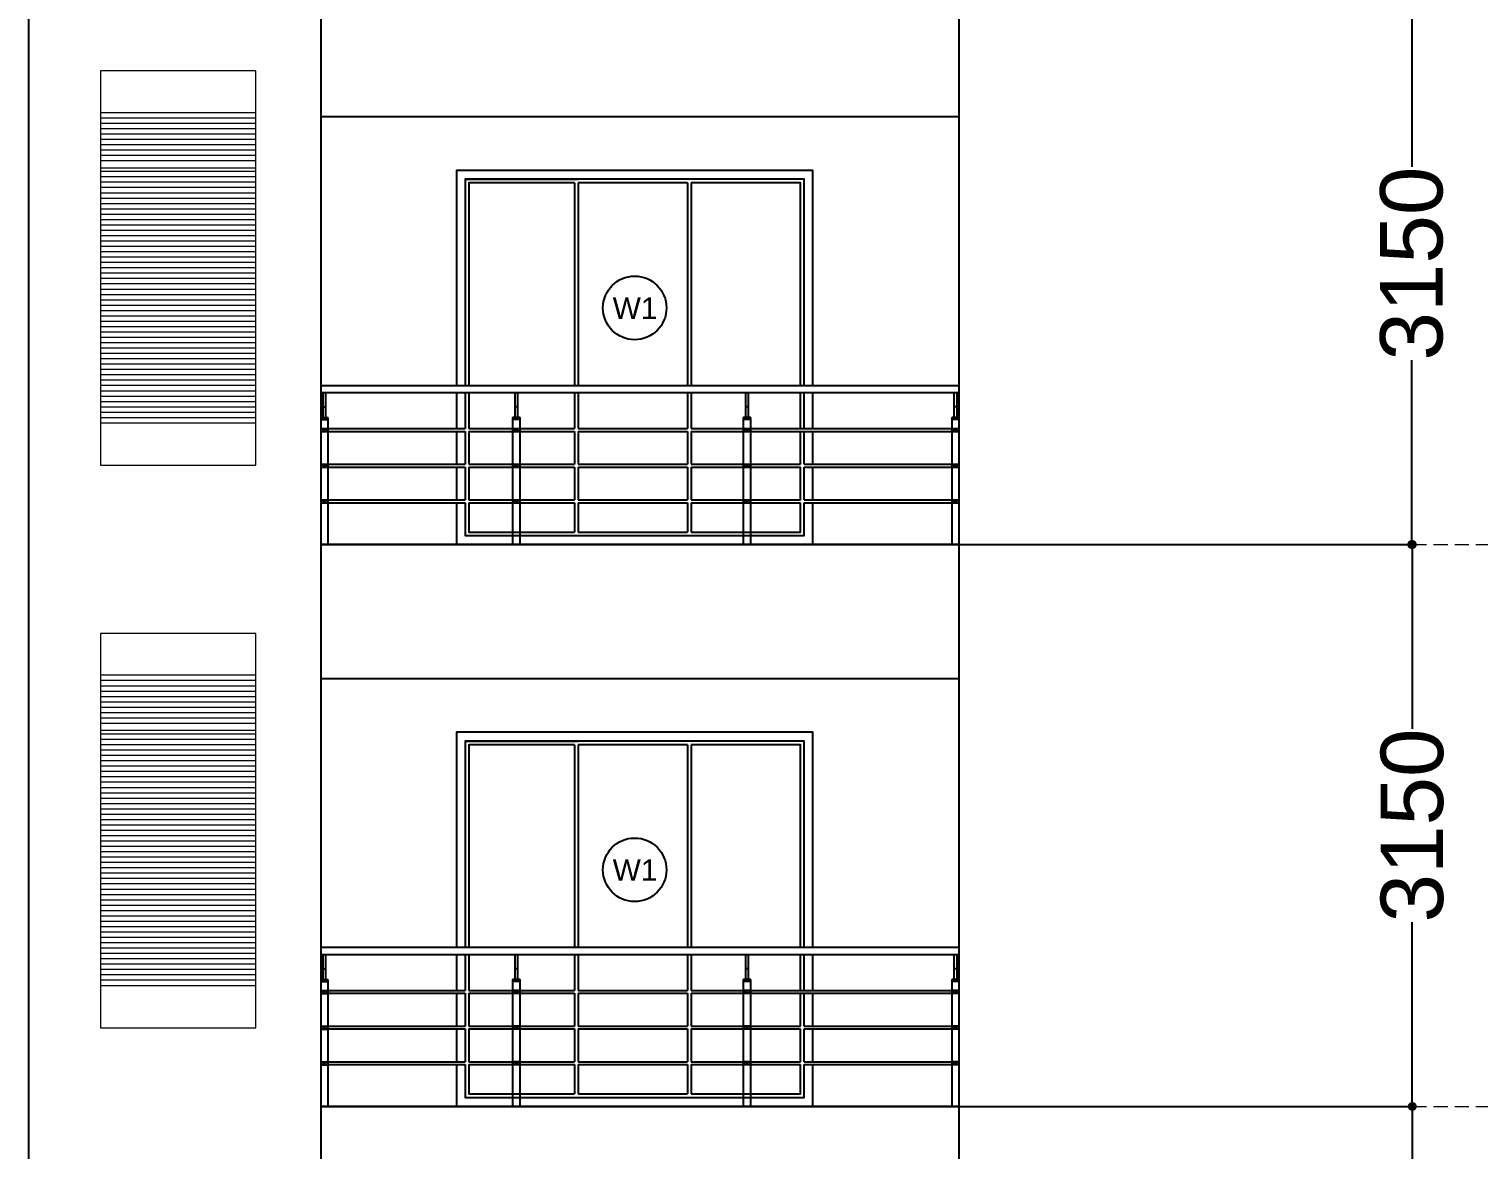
# Model space of a CAD drawing. Header units: millimetres. Extents: x -1932176 to 78768, y -1967 to 1266654.
# Drawn here: x -510754 to -502626, y 445708 to 451987 of the extents above; entities that cross this region are included whole.
import ezdxf

# ---------------------------------------------------------------- set-up
doc = ezdxf.new("R2010")
doc.units = ezdxf.units.MM
doc.linetypes.add('HIDDEN2', pattern=[4.7625, 3.175, -1.5875])
for name, color, linetype, lineweight in [('LEVEL', 252, 'Continuous', 13), ('NAMES', 252, 'Continuous', 15), ('railing', 212, 'Continuous', 25)]:
    doc.layers.add(name, color=color, linetype=linetype, lineweight=lineweight)
doc.styles.get("Standard").update_dxf_attribs({"font": 'arial.ttf'})
doc.dimstyles.new('SOP', dxfattribs={"dimtxt": 350, "dimasz": 50, "dimexe": 0.18, "dimexo": 0.0625, "dimgap": 20, "dimtad": 0, "dimdec": 0, "dimzin": 0, "dimdsep": 46, "dimtxsty": 'Standard', "dimblk": 'DOT', "dimcen": 0.9, "dimadec": 0, "dimazin": 0, "dimtfac": 1, "dimtdec": 0, "dimtofl": 0, "dimtmove": 0, "dimatfit": 3, "dimfxl": 1, "dimtolj": 1, "dimtzin": 0, "dimarcsym": 0})

# ---------------------------------------------------------------- blocks, each defined once
blk = doc.blocks.new('_Dot')
at = {"color": 0, "linetype": 'ByBlock', "lineweight": -2}
blk.add_line((-0.5, 0), (-1, 0), dxfattribs=at)
at = {"color": 0, "linetype": 'ByBlock', "const_width": 0.5}
blk.add_lwpolyline([(-0.25, 0, 1), (0.25, 0, 1)], format="xyb", close=True, dxfattribs=at)
blk = doc.blocks.new('*D600')
at = {"layer": 'Defpoints', "color": 0, "transparency": 16777216}
for p in [(-505536.2, 445946.6), (-502994.9, 445946.6), (-505536.2, 442796.6)]:
    blk.add_point(p, dxfattribs=at)
at = {"layer": 'LEVEL', "color": 0, "lineweight": -2, "transparency": 16777216}
for p, q in [((-505536.2, 445946.6), (-502994.7, 445946.6)), ((-502994.9, 445896.6), (-502994.9, 444913.5)), ((-502994.9, 442846.6), (-502994.9, 443829.7)), ((-505536.2, 442796.6), (-502994.7, 442796.6))]:
    blk.add_line(p, q, dxfattribs=at)
at = {"layer": 'LEVEL', "color": 0, "lineweight": -2, "transparency": 16777216, "xscale": 50, "yscale": 50, "zscale": 50}
for p, rotation in [((-502994.9, 445946.6), 90), ((-502994.9, 442796.6), 270)]:
    blk.add_blockref('_Dot', p, dxfattribs=dict(at, rotation=rotation))
at = {"layer": 'LEVEL', "color": 0, "transparency": 16777216, "insert": (-502994.9, 444371.6), "char_height": 350, "attachment_point": 5, "rotation": 90}
blk.add_mtext('\\A1;3150', dxfattribs=at)
blk = doc.blocks.new('*D601')
at = {"layer": 'Defpoints', "color": 0, "transparency": 16777216}
for p in [(-505658.5, 449096.6), (-502994.9, 449096.6), (-504265.4, 445946.6)]:
    blk.add_point(p, dxfattribs=at)
at = {"layer": 'LEVEL', "color": 0, "lineweight": -2, "transparency": 16777216}
for p, q in [((-505658.4, 449096.6), (-502994.7, 449096.6)), ((-502994.9, 449046.6), (-502994.9, 448063.5)), ((-502994.9, 445996.6), (-502994.9, 446979.7)), ((-504265.4, 445946.6), (-502994.7, 445946.6))]:
    blk.add_line(p, q, dxfattribs=at)
at = {"layer": 'LEVEL', "color": 0, "lineweight": -2, "transparency": 16777216, "xscale": 50, "yscale": 50, "zscale": 50}
for p, rotation in [((-502994.9, 449096.6), 90), ((-502994.9, 445946.6), 270)]:
    blk.add_blockref('_Dot', p, dxfattribs=dict(at, rotation=rotation))
at = {"layer": 'LEVEL', "color": 0, "transparency": 16777216, "insert": (-502994.9, 447521.6), "char_height": 350, "attachment_point": 5, "rotation": 90}
blk.add_mtext('\\A1;3150', dxfattribs=at)
blk = doc.blocks.new('*D602')
at = {"layer": 'Defpoints', "color": 0, "transparency": 16777216}
for p in [(-505536.2, 452246.6), (-502998.1, 452246.6), (-503878.8, 449096.6)]:
    blk.add_point(p, dxfattribs=at)
at = {"layer": 'LEVEL', "color": 0, "lineweight": -2, "transparency": 16777216}
for p, q in [((-505536.2, 452246.6), (-502997.9, 452246.6)), ((-502998.1, 452196.6), (-502998.1, 451213.5)), ((-502998.1, 449146.6), (-502998.1, 450129.7)), ((-503878.7, 449096.6), (-502997.9, 449096.6))]:
    blk.add_line(p, q, dxfattribs=at)
at = {"layer": 'LEVEL', "color": 0, "lineweight": -2, "transparency": 16777216, "xscale": 50, "yscale": 50, "zscale": 50}
for p, rotation in [((-502998.1, 452246.6), 90), ((-502998.1, 449096.6), 270)]:
    blk.add_blockref('_Dot', p, dxfattribs=dict(at, rotation=rotation))
at = {"layer": 'LEVEL', "color": 0, "transparency": 16777216, "insert": (-502998.1, 450671.6), "char_height": 350, "attachment_point": 5, "rotation": 90}
blk.add_mtext('\\A1;3150', dxfattribs=at)
blk = doc.blocks.new('ригеледержатель')
at = {"layer": 'railing', "ltscale": 10}
blk.add_lwpolyline([(148239.9, 1192434.6), (148269.9, 1192434.6), (148269.9, 1192416.6), (148239.9, 1192416.6)], close=True, dxfattribs=at)
blk.add_circle((148254.9, 1192425.6), 3, dxfattribs=at)

msp = doc.modelspace()

# ---------------------------------------------------------------- linework, layer by layer
at = {"ltscale": 30}
for p, q in [((-505536.21753, 436046.6292), (-505536.21753, 462596.6292)), ((-510754.21513, 449096.6292), (-510754.21513, 452246.6292)), ((-509116.2181, 449096.6292), (-509116.2181, 452246.6292)), ((-509116.2181, 451496.1582), (-505536.21753, 451496.1582)), ((-506406.87592, 451144.1292), (-508306.87592, 451144.1292)), ((-508306.87592, 451144.1292), (-508306.87592, 450669.43125)), ((-508306.87592, 451144.1292), (-507673.87592, 451144.1292)), ((-507693.87592, 451124.1292), (-507693.87592, 449988.6582)), ((-507673.87592, 451124.1292), (-507673.87592, 449988.6582)), ((-507059.87592, 451124.1292), (-507059.87592, 449988.6582)), ((-506406.87592, 451144.1292), (-507039.87592, 451144.1292)), ((-507039.87592, 451124.1292), (-507039.87592, 449988.6582)), ((-509116.2181, 449988.6582), (-505536.21753, 449988.6582)), ((-509116.2181, 449096.6292), (-509116.2181, 449948.6582)), ((-509116.2181, 449948.6582), (-509088.2181, 449948.6582)), ((-509116.2181, 449948.6582), (-505536.21753, 449948.6582)), ((-507693.87592, 449948.6582), (-507693.87592, 449746.6582)), ((-507673.87592, 449948.6582), (-507673.87592, 449746.6582)), ((-507059.87592, 449948.6582), (-507059.87592, 449746.6582)), ((-507039.87592, 449948.6582), (-507039.87592, 449746.6582)), ((-505564.21753, 449948.6582), (-505536.21753, 449948.6582)), ((-505536.21753, 449096.6292), (-505536.21753, 449948.6582)), ((-509116.2181, 449746.6582), (-509076.2181, 449746.6582)), ((-509116.2181, 449746.6582), (-508306.87592, 449746.6582)), ((-509116.2181, 449730.6582), (-509076.2181, 449730.6582)), ((-509116.2181, 449730.6582), (-508306.87592, 449730.6582)), ((-508286.87592, 449746.6582), (-507693.87592, 449746.6582)), ((-508286.87592, 449730.6582), (-507693.87592, 449730.6582)), ((-507693.87592, 449730.6582), (-507693.87592, 449546.6582)), ((-507673.87592, 449746.6582), (-507059.87592, 449746.6582)), ((-507673.87592, 449730.6582), (-507673.87592, 449546.6582)), ((-507673.87592, 449730.6582), (-507059.87592, 449730.6582)), ((-507059.87592, 449730.6582), (-507059.87592, 449546.6582)), ((-507039.87592, 449746.6582), (-505536.21753, 449746.6582)), ((-507039.87592, 449730.6582), (-507039.87592, 449546.6582)), ((-507039.87592, 449730.6582), (-505536.21753, 449730.6582)), ((-505576.21753, 449746.6582), (-505536.21753, 449746.6582)), ((-505576.21753, 449730.6582), (-505536.21753, 449730.6582)), ((-509116.2181, 449546.6582), (-509076.2181, 449546.6582)), ((-509116.2181, 449546.6582), (-508306.87592, 449546.6582)), ((-509116.2181, 449530.6582), (-509076.2181, 449530.6582)), ((-509116.2181, 449530.6582), (-508306.87592, 449530.6582)), ((-508286.87592, 449546.6582), (-507693.87592, 449546.6582)), ((-508286.87592, 449530.6582), (-507693.87592, 449530.6582)), ((-507693.87592, 449530.6582), (-507693.87592, 449346.6582)), ((-507673.87592, 449546.6582), (-507059.87592, 449546.6582)), ((-507673.87592, 449530.6582), (-507673.87592, 449346.6582)), ((-507673.87592, 449530.6582), (-507059.87592, 449530.6582)), ((-507059.87592, 449530.6582), (-507059.87592, 449346.6582)), ((-507039.87592, 449546.6582), (-506426.87592, 449546.6582)), ((-507039.87592, 449530.6582), (-507039.87592, 449346.6582)), ((-507039.87592, 449530.6582), (-506426.87592, 449530.6582)), ((-506406.87592, 449546.6582), (-505536.21753, 449546.6582)), ((-506406.87592, 449530.6582), (-505536.21753, 449530.6582)), ((-505576.21753, 449546.6582), (-505536.21753, 449546.6582)), ((-505576.21753, 449530.6582), (-505536.21753, 449530.6582)), ((-509116.2181, 449346.6582), (-509076.2181, 449346.6582)), ((-509116.2181, 449346.6582), (-508306.87592, 449346.6582)), ((-509116.2181, 449330.6582), (-509076.2181, 449330.6582)), ((-509116.2181, 449330.6582), (-508306.87592, 449330.6582)), ((-508286.87592, 449346.6582), (-507693.87592, 449346.6582)), ((-508286.87592, 449330.6582), (-507693.87592, 449330.6582)), ((-507693.87592, 449330.6582), (-507693.87592, 449166.6292)), ((-507673.87592, 449346.6582), (-507059.87592, 449346.6582)), ((-507673.87592, 449330.6582), (-507673.87592, 449166.6292)), ((-507673.87592, 449330.6582), (-507059.87592, 449330.6582)), ((-507059.87592, 449330.6582), (-507059.87592, 449166.6292)), ((-507039.87592, 449346.6582), (-506426.87592, 449346.6582)), ((-507039.87592, 449330.6582), (-507039.87592, 449166.6292)), ((-507039.87592, 449330.6582), (-506426.87592, 449330.6582)), ((-506406.87592, 449346.6582), (-505536.21753, 449346.6582)), ((-506406.87592, 449330.6582), (-505536.21753, 449330.6582)), ((-505576.21753, 449346.6582), (-505536.21753, 449346.6582)), ((-505576.21753, 449330.6582), (-505536.21753, 449330.6582)), ((-510754.21513, 445946.6292), (-510754.21513, 449096.6292)), ((-509116.2181, 445946.6292), (-509116.2181, 449096.6292)), ((-505536.21753, 449096.6292), (-509116.2181, 449096.6292)), ((-509116.2181, 449096.6292), (-509076.2181, 449096.6292)), ((-509116.2181, 449096.6292), (-505536.21753, 449096.6292)), ((-505536.21753, 449096.6292), (-509116.2181, 449096.6292)), ((-505576.21753, 449096.6292), (-505536.21753, 449096.6292)), ((-509116.2181, 448346.1582), (-505536.21753, 448346.1582)), ((-506406.87592, 447994.1292), (-508306.87592, 447994.1292)), ((-508306.87592, 447994.1292), (-508306.87592, 447519.43125)), ((-508306.87592, 447994.1292), (-507673.87592, 447994.1292)), ((-507693.87592, 447974.1292), (-507693.87592, 446838.6582)), ((-507673.87592, 447974.1292), (-507673.87592, 446838.6582)), ((-507059.87592, 447974.1292), (-507059.87592, 446838.6582)), ((-506406.87592, 447994.1292), (-507039.87592, 447994.1292)), ((-507039.87592, 447974.1292), (-507039.87592, 446838.6582)), ((-509116.2181, 446838.6582), (-505536.21753, 446838.6582)), ((-509116.2181, 445946.6292), (-509116.2181, 446798.6582)), ((-509116.2181, 446798.6582), (-509088.2181, 446798.6582)), ((-509116.2181, 446798.6582), (-505536.21753, 446798.6582)), ((-507693.87592, 446798.6582), (-507693.87592, 446596.6582)), ((-507673.87592, 446798.6582), (-507673.87592, 446596.6582)), ((-507059.87592, 446798.6582), (-507059.87592, 446596.6582)), ((-507039.87592, 446798.6582), (-507039.87592, 446596.6582)), ((-505564.21753, 446798.6582), (-505536.21753, 446798.6582)), ((-505536.21753, 445946.6292), (-505536.21753, 446798.6582)), ((-509116.2181, 446596.6582), (-509076.2181, 446596.6582)), ((-509116.2181, 446596.6582), (-508306.87592, 446596.6582)), ((-509116.2181, 446580.6582), (-509076.2181, 446580.6582)), ((-509116.2181, 446580.6582), (-508306.87592, 446580.6582)), ((-508286.87592, 446596.6582), (-507693.87592, 446596.6582)), ((-508286.87592, 446580.6582), (-507693.87592, 446580.6582)), ((-507693.87592, 446580.6582), (-507693.87592, 446396.6582)), ((-507673.87592, 446596.6582), (-507059.87592, 446596.6582)), ((-507673.87592, 446580.6582), (-507673.87592, 446396.6582)), ((-507673.87592, 446580.6582), (-507059.87592, 446580.6582)), ((-507059.87592, 446580.6582), (-507059.87592, 446396.6582)), ((-507039.87592, 446596.6582), (-505536.21753, 446596.6582)), ((-507039.87592, 446580.6582), (-507039.87592, 446396.6582)), ((-507039.87592, 446580.6582), (-505536.21753, 446580.6582)), ((-505576.21753, 446596.6582), (-505536.21753, 446596.6582)), ((-505576.21753, 446580.6582), (-505536.21753, 446580.6582)), ((-509116.2181, 446396.6582), (-509076.2181, 446396.6582)), ((-509116.2181, 446396.6582), (-508306.87592, 446396.6582)), ((-508286.87592, 446396.6582), (-507693.87592, 446396.6582)), ((-507673.87592, 446396.6582), (-507059.87592, 446396.6582)), ((-507039.87592, 446396.6582), (-506426.87592, 446396.6582)), ((-506406.87592, 446396.6582), (-505536.21753, 446396.6582)), ((-505576.21753, 446396.6582), (-505536.21753, 446396.6582)), ((-509116.2181, 446380.6582), (-509076.2181, 446380.6582)), ((-509116.2181, 446380.6582), (-508306.87592, 446380.6582)), ((-508286.87592, 446380.6582), (-507693.87592, 446380.6582)), ((-507693.87592, 446380.6582), (-507693.87592, 446196.6582)), ((-507673.87592, 446380.6582), (-507673.87592, 446196.6582)), ((-507673.87592, 446380.6582), (-507059.87592, 446380.6582)), ((-507059.87592, 446380.6582), (-507059.87592, 446196.6582)), ((-507039.87592, 446380.6582), (-507039.87592, 446196.6582)), ((-507039.87592, 446380.6582), (-506426.87592, 446380.6582)), ((-506406.87592, 446380.6582), (-505536.21753, 446380.6582)), ((-505576.21753, 446380.6582), (-505536.21753, 446380.6582)), ((-509116.2181, 446196.6582), (-509076.2181, 446196.6582)), ((-509116.2181, 446196.6582), (-508306.87592, 446196.6582)), ((-509116.2181, 446180.6582), (-509076.2181, 446180.6582)), ((-509116.2181, 446180.6582), (-508306.87592, 446180.6582)), ((-508286.87592, 446196.6582), (-507693.87592, 446196.6582)), ((-508286.87592, 446180.6582), (-507693.87592, 446180.6582)), ((-507693.87592, 446180.6582), (-507693.87592, 446016.6292)), ((-507673.87592, 446196.6582), (-507059.87592, 446196.6582)), ((-507673.87592, 446180.6582), (-507673.87592, 446016.6292)), ((-507673.87592, 446180.6582), (-507059.87592, 446180.6582)), ((-507059.87592, 446180.6582), (-507059.87592, 446016.6292)), ((-507039.87592, 446196.6582), (-506426.87592, 446196.6582)), ((-507039.87592, 446180.6582), (-507039.87592, 446016.6292)), ((-507039.87592, 446180.6582), (-506426.87592, 446180.6582)), ((-506406.87592, 446196.6582), (-505536.21753, 446196.6582)), ((-506406.87592, 446180.6582), (-505536.21753, 446180.6582)), ((-505576.21753, 446196.6582), (-505536.21753, 446196.6582)), ((-505576.21753, 446180.6582), (-505536.21753, 446180.6582)), ((-510754.21513, 442796.6292), (-510754.21513, 445946.6292)), ((-509116.2181, 442796.6292), (-509116.2181, 445946.6292)), ((-505536.21753, 445946.6292), (-509116.2181, 445946.6292)), ((-509116.2181, 445946.6292), (-509076.2181, 445946.6292)), ((-509116.2181, 445946.6292), (-505536.21753, 445946.6292)), ((-505536.21753, 445946.6292), (-509116.2181, 445946.6292)), ((-505576.21753, 445946.6292), (-505536.21753, 445946.6292))]:
    msp.add_line(p, q, dxfattribs=at)
at = {"color": 254, "linetype": 'Continuous', "lineweight": 15, "ltscale": 50, "transparency": 33554493}
for p, q in [((-509481.12269, 451517.23121), (-510352.42516, 451517.23121)), ((-509481.12269, 451487.23121), (-510352.42516, 451487.23121)), ((-509481.12269, 451457.23121), (-510352.42516, 451457.23121)), ((-509481.12269, 451457.23121), (-510352.42516, 451457.23121)), ((-509481.12269, 451427.23121), (-510352.42516, 451427.23121)), ((-509481.12269, 451397.23121), (-510352.42516, 451397.23121)), ((-509481.12269, 451367.23121), (-510352.42516, 451367.23121)), ((-509481.12269, 451337.23121), (-510352.42516, 451337.23121)), ((-509481.12269, 451307.23121), (-510352.42516, 451307.23121)), ((-509481.12269, 451277.23121), (-510352.42516, 451277.23121)), ((-509481.12269, 451277.23121), (-510352.42516, 451277.23121)), ((-509481.12269, 451247.23121), (-510352.42516, 451247.23121)), ((-509481.12269, 451207.23121), (-510352.42516, 451207.23121)), ((-509481.12269, 451187.23121), (-510352.42516, 451187.23121)), ((-509481.12269, 451157.23121), (-510352.42516, 451157.23121)), ((-509481.12269, 451127.23121), (-510352.42516, 451127.23121)), ((-509481.12269, 451097.23121), (-510352.42516, 451097.23121)), ((-509481.12269, 451097.23121), (-510352.42516, 451097.23121)), ((-509481.12269, 451067.23121), (-510352.42516, 451067.23121)), ((-509481.12269, 451037.23121), (-510352.42516, 451037.23121)), ((-509481.12269, 451007.23121), (-510352.42516, 451007.23121)), ((-509481.12269, 450977.23121), (-510352.42516, 450977.23121)), ((-509481.12269, 450947.23121), (-510352.42516, 450947.23121)), ((-509481.12269, 450917.23121), (-510352.42516, 450917.23121)), ((-509481.12269, 450917.23121), (-510352.42516, 450917.23121)), ((-509481.12269, 450887.23121), (-510352.42516, 450887.23121)), ((-509481.12269, 450857.23121), (-510352.42516, 450857.23121)), ((-509481.12269, 450827.23121), (-510352.42516, 450827.23121)), ((-509481.12269, 450797.23121), (-510352.42516, 450797.23121)), ((-509481.12269, 450767.23121), (-510352.42516, 450767.23121)), ((-509481.12269, 450737.23121), (-510352.42516, 450737.23121)), ((-509481.12269, 450737.23121), (-510352.42516, 450737.23121)), ((-509481.12269, 450707.23121), (-510352.42516, 450707.23121)), ((-509481.12269, 450677.23121), (-510352.42516, 450677.23121)), ((-509481.12269, 450647.23121), (-510352.42516, 450647.23121)), ((-509481.12269, 450617.23121), (-510352.42516, 450617.23121)), ((-509481.12269, 450587.23121), (-510352.42516, 450587.23121)), ((-509481.12269, 450557.23121), (-510352.42516, 450557.23121)), ((-509481.12269, 450557.23121), (-510352.42516, 450557.23121)), ((-509481.12269, 450527.23121), (-510352.42516, 450527.23121)), ((-509481.12269, 450497.23121), (-510352.42516, 450497.23121)), ((-509481.12269, 450467.23121), (-510352.42516, 450467.23121)), ((-509481.12269, 450437.23121), (-510352.42516, 450437.23121)), ((-509481.12269, 450407.23121), (-510352.42516, 450407.23121)), ((-509481.12269, 450377.23121), (-510352.42516, 450377.23121)), ((-509481.12269, 450347.23121), (-510352.42516, 450347.23121)), ((-509481.12269, 450317.23121), (-510352.42516, 450317.23121)), ((-509481.12269, 450287.23121), (-510352.42516, 450287.23121)), ((-509481.12269, 450257.23121), (-510352.42516, 450257.23121)), ((-509481.12269, 450227.23121), (-510352.42516, 450227.23121)), ((-509481.12269, 450197.23121), (-510352.42516, 450197.23121)), ((-509481.12269, 450197.23121), (-510352.42516, 450197.23121)), ((-509481.12269, 450167.23121), (-510352.42516, 450167.23121)), ((-509481.12269, 450137.23121), (-510352.42516, 450137.23121)), ((-509481.12269, 450107.23121), (-510352.42516, 450107.23121)), ((-509481.12269, 450107.23121), (-510352.42516, 450107.23121)), ((-509481.12269, 450077.23121), (-510352.42516, 450077.23121)), ((-509481.12269, 450077.23121), (-510352.42516, 450077.23121)), ((-509481.12269, 450047.23121), (-510352.42516, 450047.23121)), ((-509481.12269, 450047.23121), (-510352.42516, 450047.23121)), ((-509481.12269, 450017.23121), (-510352.42516, 450017.23121)), ((-509481.12269, 450017.23121), (-510352.42516, 450017.23121)), ((-509481.12269, 449987.23121), (-510352.42516, 449987.23121)), ((-509481.12269, 449957.23121), (-510352.42516, 449957.23121)), ((-509481.12269, 449957.23121), (-510352.42516, 449957.23121)), ((-509481.12269, 449927.23121), (-510352.42516, 449927.23121)), ((-509481.12269, 449897.23121), (-510352.42516, 449897.23121)), ((-509481.12269, 449867.23121), (-510352.42516, 449867.23121)), ((-509481.12269, 449837.23121), (-510352.42516, 449837.23121)), ((-509481.12269, 449807.23121), (-510352.42516, 449807.23121)), ((-509481.12269, 449777.23121), (-510352.42516, 449777.23121)), ((-509481.12269, 448363.495), (-510352.42516, 448363.495)), ((-509481.12269, 448333.495), (-510352.42516, 448333.495)), ((-509481.12269, 448303.495), (-510352.42516, 448303.495)), ((-509481.12269, 448303.495), (-510352.42516, 448303.495)), ((-509481.12269, 448273.495), (-510352.42516, 448273.495)), ((-509481.12269, 448243.495), (-510352.42516, 448243.495)), ((-509481.12269, 448213.495), (-510352.42516, 448213.495)), ((-509481.12269, 448183.495), (-510352.42516, 448183.495)), ((-509481.12269, 448153.495), (-510352.42516, 448153.495)), ((-509481.12269, 448123.495), (-510352.42516, 448123.495)), ((-509481.12269, 448123.495), (-510352.42516, 448123.495)), ((-509481.12269, 448093.495), (-510352.42516, 448093.495)), ((-509481.12269, 448053.495), (-510352.42516, 448053.495)), ((-509481.12269, 448033.495), (-510352.42516, 448033.495)), ((-509481.12269, 448003.495), (-510352.42516, 448003.495)), ((-509481.12269, 447973.495), (-510352.42516, 447973.495)), ((-509481.12269, 447943.495), (-510352.42516, 447943.495)), ((-509481.12269, 447943.495), (-510352.42516, 447943.495)), ((-509481.12269, 447913.495), (-510352.42516, 447913.495)), ((-509481.12269, 447883.495), (-510352.42516, 447883.495)), ((-509481.12269, 447853.495), (-510352.42516, 447853.495)), ((-509481.12269, 447823.495), (-510352.42516, 447823.495)), ((-509481.12269, 447793.495), (-510352.42516, 447793.495)), ((-509481.12269, 447763.495), (-510352.42516, 447763.495)), ((-509481.12269, 447763.495), (-510352.42516, 447763.495)), ((-509481.12269, 447733.495), (-510352.42516, 447733.495)), ((-509481.12269, 447703.495), (-510352.42516, 447703.495)), ((-509481.12269, 447673.495), (-510352.42516, 447673.495)), ((-509481.12269, 447643.495), (-510352.42516, 447643.495)), ((-509481.12269, 447613.495), (-510352.42516, 447613.495)), ((-509481.12269, 447583.495), (-510352.42516, 447583.495)), ((-509481.12269, 447583.495), (-510352.42516, 447583.495)), ((-509481.12269, 447553.495), (-510352.42516, 447553.495)), ((-509481.12269, 447523.495), (-510352.42516, 447523.495)), ((-509481.12269, 447493.495), (-510352.42516, 447493.495)), ((-509481.12269, 447463.495), (-510352.42516, 447463.495)), ((-509481.12269, 447433.495), (-510352.42516, 447433.495)), ((-509481.12269, 447403.495), (-510352.42516, 447403.495)), ((-509481.12269, 447403.495), (-510352.42516, 447403.495)), ((-509481.12269, 447373.495), (-510352.42516, 447373.495)), ((-509481.12269, 447343.495), (-510352.42516, 447343.495)), ((-509481.12269, 447313.495), (-510352.42516, 447313.495)), ((-509481.12269, 447283.495), (-510352.42516, 447283.495)), ((-509481.12269, 447253.495), (-510352.42516, 447253.495)), ((-509481.12269, 447223.495), (-510352.42516, 447223.495)), ((-509481.12269, 447193.495), (-510352.42516, 447193.495)), ((-509481.12269, 447163.495), (-510352.42516, 447163.495)), ((-509481.12269, 447133.495), (-510352.42516, 447133.495)), ((-509481.12269, 447103.495), (-510352.42516, 447103.495)), ((-509481.12269, 447073.495), (-510352.42516, 447073.495)), ((-509481.12269, 447043.495), (-510352.42516, 447043.495)), ((-509481.12269, 447043.495), (-510352.42516, 447043.495)), ((-509481.12269, 447013.495), (-510352.42516, 447013.495)), ((-509481.12269, 446983.495), (-510352.42516, 446983.495)), ((-509481.12269, 446953.495), (-510352.42516, 446953.495)), ((-509481.12269, 446953.495), (-510352.42516, 446953.495)), ((-509481.12269, 446923.495), (-510352.42516, 446923.495)), ((-509481.12269, 446923.495), (-510352.42516, 446923.495)), ((-509481.12269, 446893.495), (-510352.42516, 446893.495)), ((-509481.12269, 446893.495), (-510352.42516, 446893.495)), ((-509481.12269, 446863.495), (-510352.42516, 446863.495)), ((-509481.12269, 446863.495), (-510352.42516, 446863.495)), ((-509481.12269, 446833.495), (-510352.42516, 446833.495)), ((-509481.12269, 446803.495), (-510352.42516, 446803.495)), ((-509481.12269, 446803.495), (-510352.42516, 446803.495)), ((-509481.12269, 446773.495), (-510352.42516, 446773.495)), ((-509481.12269, 446743.495), (-510352.42516, 446743.495)), ((-509481.12269, 446713.495), (-510352.42516, 446713.495)), ((-509481.12269, 446683.495), (-510352.42516, 446683.495)), ((-509481.12269, 446653.495), (-510352.42516, 446653.495)), ((-509481.12269, 446623.495), (-510352.42516, 446623.495))]:
    msp.add_line(p, q, dxfattribs=at)
at = {"ltscale": 10}
for p, q in [((-509104.2181, 449806.6292), (-509104.2181, 449948.6582)), ((-509088.2181, 449806.6292), (-509088.2181, 449948.6582)), ((-508027.89313, 449808.6582), (-508027.89313, 449948.6582)), ((-508011.89313, 449808.6582), (-508011.89313, 449948.6582)), ((-506733.99012, 449808.6582), (-506733.99012, 449948.6582)), ((-506717.99012, 449808.6582), (-506717.99012, 449948.6582)), ((-505564.21753, 449808.6582), (-505564.21753, 449948.6582)), ((-505548.21753, 449808.6582), (-505548.21753, 449948.6582)), ((-509116.2181, 449744.6292), (-509116.2181, 449796.6292)), ((-509076.2181, 449744.6292), (-509076.2181, 449796.6292)), ((-508039.89313, 449746.6582), (-508039.89313, 449798.6582)), ((-507999.89313, 449746.6582), (-507999.89313, 449798.6582)), ((-506745.99012, 449746.6582), (-506745.99012, 449798.6582)), ((-506705.99012, 449746.6582), (-506705.99012, 449798.6582)), ((-505576.21753, 449746.6582), (-505576.21753, 449798.6582)), ((-505536.21753, 449746.6582), (-505536.21753, 449798.6582)), ((-509116.2181, 449544.6292), (-509116.2181, 449728.6292)), ((-509076.2181, 449544.6292), (-509076.2181, 449744.6292)), ((-508039.89313, 449546.6582), (-508039.89313, 449730.6582)), ((-507999.89313, 449546.6582), (-507999.89313, 449746.6582)), ((-506745.99012, 449546.6582), (-506745.99012, 449730.6582)), ((-506705.99012, 449546.6582), (-506705.99012, 449746.6582)), ((-505576.21753, 449546.6582), (-505576.21753, 449730.6582)), ((-505536.21753, 449546.6582), (-505536.21753, 449746.6582)), ((-509116.2181, 449344.6292), (-509116.2181, 449528.6292)), ((-509076.2181, 449344.6292), (-509076.2181, 449544.6292)), ((-508039.89313, 449346.6582), (-508039.89313, 449530.6582)), ((-507999.89313, 449346.6582), (-507999.89313, 449546.6582)), ((-506745.99012, 449346.6582), (-506745.99012, 449530.6582)), ((-506705.99012, 449346.6582), (-506705.99012, 449546.6582)), ((-505576.21753, 449346.6582), (-505576.21753, 449530.6582)), ((-505536.21753, 449346.6582), (-505536.21753, 449546.6582)), ((-509116.2181, 449096.6292), (-509116.2181, 449328.6292)), ((-509076.2181, 449096.6292), (-509076.2181, 449344.6292)), ((-508039.89313, 449098.6582), (-508039.89313, 449330.6582)), ((-507999.89313, 449096.6292), (-507999.89313, 449346.6582)), ((-506745.99012, 449098.6582), (-506745.99012, 449330.6582)), ((-506705.99012, 449096.6292), (-506705.99012, 449346.6582)), ((-505576.21753, 449098.6582), (-505576.21753, 449330.6582)), ((-505536.21753, 449096.6292), (-505536.21753, 449346.6582)), ((-509104.2181, 446656.6292), (-509104.2181, 446798.6582)), ((-509088.2181, 446656.6292), (-509088.2181, 446798.6582)), ((-508027.89313, 446658.6582), (-508027.89313, 446798.6582)), ((-508011.89313, 446658.6582), (-508011.89313, 446798.6582)), ((-506733.99012, 446658.6582), (-506733.99012, 446798.6582)), ((-506717.99012, 446658.6582), (-506717.99012, 446798.6582)), ((-505564.21753, 446658.6582), (-505564.21753, 446798.6582)), ((-505548.21753, 446658.6582), (-505548.21753, 446798.6582)), ((-509116.2181, 446594.6292), (-509116.2181, 446646.6292)), ((-509076.2181, 446594.6292), (-509076.2181, 446646.6292)), ((-508039.89313, 446596.6582), (-508039.89313, 446648.6582)), ((-507999.89313, 446596.6582), (-507999.89313, 446648.6582)), ((-506745.99012, 446596.6582), (-506745.99012, 446648.6582)), ((-506705.99012, 446596.6582), (-506705.99012, 446648.6582)), ((-505576.21753, 446596.6582), (-505576.21753, 446648.6582)), ((-505536.21753, 446596.6582), (-505536.21753, 446648.6582)), ((-509116.2181, 446394.6292), (-509116.2181, 446578.6292)), ((-509076.2181, 446394.6292), (-509076.2181, 446594.6292)), ((-508039.89313, 446396.6582), (-508039.89313, 446580.6582)), ((-507999.89313, 446396.6582), (-507999.89313, 446596.6582)), ((-506745.99012, 446396.6582), (-506745.99012, 446580.6582)), ((-506705.99012, 446396.6582), (-506705.99012, 446596.6582)), ((-505576.21753, 446396.6582), (-505576.21753, 446580.6582)), ((-505536.21753, 446396.6582), (-505536.21753, 446596.6582)), ((-509076.2181, 446194.6292), (-509076.2181, 446394.6292)), ((-507999.89313, 446196.6582), (-507999.89313, 446396.6582)), ((-506705.99012, 446196.6582), (-506705.99012, 446396.6582)), ((-505536.21753, 446196.6582), (-505536.21753, 446396.6582)), ((-509116.2181, 446194.6292), (-509116.2181, 446378.6292)), ((-508039.89313, 446196.6582), (-508039.89313, 446380.6582)), ((-506745.99012, 446196.6582), (-506745.99012, 446380.6582)), ((-505576.21753, 446196.6582), (-505576.21753, 446380.6582)), ((-509116.2181, 445946.6292), (-509116.2181, 446178.6292)), ((-509076.2181, 445946.6292), (-509076.2181, 446194.6292)), ((-508039.89313, 445948.6582), (-508039.89313, 446180.6582)), ((-507999.89313, 445946.6292), (-507999.89313, 446196.6582)), ((-506745.99012, 445948.6582), (-506745.99012, 446180.6582)), ((-506705.99012, 445946.6292), (-506705.99012, 446196.6582)), ((-505576.21753, 445948.6582), (-505576.21753, 446180.6582)), ((-505536.21753, 445946.6292), (-505536.21753, 446196.6582))]:
    msp.add_line(p, q, dxfattribs=at)
for p, q in [((-509116.2181, 449096.6292), (-509116.2181, 449806.6292)), ((-508039.89313, 449096.6292), (-508039.89313, 449808.6582)), ((-506745.99012, 449096.6292), (-506745.99012, 449808.6582)), ((-505576.21753, 449096.6292), (-505576.21753, 449808.6582)), ((-509116.2181, 445946.6292), (-509116.2181, 446656.6292)), ((-508039.89313, 445946.6292), (-508039.89313, 446658.6582)), ((-506745.99012, 445946.6292), (-506745.99012, 446658.6582)), ((-505576.21753, 445946.6292), (-505576.21753, 446658.6582))]:
    msp.add_line(p, q)
at = {"ltscale": 100}
for p, q in [((-509088.2181, 449866.6292), (-509104.2181, 449866.6292)), ((-508011.89313, 449868.6582), (-508027.89313, 449868.6582)), ((-506717.99012, 449868.6582), (-506733.99012, 449868.6582)), ((-505548.21753, 449868.6582), (-505564.21753, 449868.6582)), ((-509088.2181, 446716.6292), (-509104.2181, 446716.6292)), ((-508011.89313, 446718.6582), (-508027.89313, 446718.6582)), ((-506717.99012, 446718.6582), (-506733.99012, 446718.6582)), ((-505548.21753, 446718.6582), (-505564.21753, 446718.6582))]:
    msp.add_line(p, q, dxfattribs=at)
at = {"linetype": 'ByBlock', "lineweight": 20}
for p, q in [((-509116.2181, 449096.6292), (-509076.2181, 449096.6292)), ((-508039.89313, 449096.6292), (-507999.89313, 449096.6292)), ((-506745.99012, 449096.6292), (-506705.99012, 449096.6292)), ((-505576.21753, 449096.6292), (-505536.21753, 449096.6292)), ((-509116.2181, 445946.6292), (-509076.2181, 445946.6292)), ((-508039.89313, 445946.6292), (-507999.89313, 445946.6292)), ((-506745.99012, 445946.6292), (-506705.99012, 445946.6292)), ((-505576.21753, 445946.6292), (-505536.21753, 445946.6292))]:
    msp.add_line(p, q, dxfattribs=at)
for points in [[(-510352.42516, 449541.78408), (-509481.12269, 449541.78408), (-509481.12269, 451751.88366), (-510352.42516, 451751.88366)], [(-510352.42516, 446388.04787), (-509481.12269, 446388.04787), (-509481.12269, 448598.14745), (-510352.42516, 448598.14745)]]:
    msp.add_lwpolyline(points, close=True, dxfattribs=at)
at = {"ltscale": 30}
for points in [[(-506356.87592, 449988.6582), (-506356.87592, 451194.1292), (-508356.87592, 451194.1292), (-508356.87592, 449988.6582)], [(-506406.87592, 449988.6582), (-506406.87592, 451144.1292), (-508306.87592, 451144.1292), (-508306.87592, 449988.6582)], [(-507693.87592, 451124.1292), (-508286.87592, 451124.1292), (-508286.87592, 449988.6582)], [(-507059.87592, 451124.1292), (-507673.87592, 451124.1292)], [(-506426.87592, 449988.6582), (-506426.87592, 451124.1292), (-507039.87592, 451124.1292)], [(-508356.87592, 449948.6582), (-508356.87592, 449746.6582)], [(-508306.87592, 449948.6582), (-508306.87592, 449746.6582)], [(-508286.87592, 449948.6582), (-508286.87592, 449746.6582)], [(-506426.87592, 449746.6582), (-506426.87592, 449948.6582)], [(-506406.87592, 449746.6582), (-506406.87592, 449948.6582)], [(-506356.87592, 449746.6582), (-506356.87592, 449948.6582)], [(-508356.87592, 449730.6582), (-508356.87592, 449546.6582)], [(-508306.87592, 449730.6582), (-508306.87592, 449546.6582)], [(-508286.87592, 449730.6582), (-508286.87592, 449546.6582)], [(-506426.87592, 449546.6582), (-506426.87592, 449730.6582)], [(-506406.87592, 449546.6582), (-506406.87592, 449730.6582)], [(-506356.87592, 449546.6582), (-506356.87592, 449730.6582)], [(-508356.87592, 449530.6582), (-508356.87592, 449346.6582)], [(-508306.87592, 449530.6582), (-508306.87592, 449346.6582)], [(-508286.87592, 449530.6582), (-508286.87592, 449346.6582)], [(-506426.87592, 449346.6582), (-506426.87592, 449530.6582)], [(-506406.87592, 449346.6582), (-506406.87592, 449530.6582)], [(-506356.87592, 449346.6582), (-506356.87592, 449530.6582)], [(-508356.87592, 449330.6582), (-508356.87592, 449096.6292)], [(-508306.87592, 449330.6582), (-508306.87592, 449146.6292), (-506406.87592, 449146.6292), (-506406.87592, 449330.6582)], [(-508286.87592, 449330.6582), (-508286.87592, 449166.6292), (-507693.87592, 449166.6292)], [(-507039.87592, 449166.6292), (-506426.87592, 449166.6292), (-506426.87592, 449330.6582)], [(-506356.87592, 449096.6292), (-506356.87592, 449330.6582)], [(-507673.87592, 449166.6292), (-507059.87592, 449166.6292)], [(-506356.87592, 446838.6582), (-506356.87592, 448044.1292), (-508356.87592, 448044.1292), (-508356.87592, 446838.6582)], [(-506406.87592, 446838.6582), (-506406.87592, 447994.1292), (-508306.87592, 447994.1292), (-508306.87592, 446838.6582)], [(-507693.87592, 447974.1292), (-508286.87592, 447974.1292), (-508286.87592, 446838.6582)], [(-507059.87592, 447974.1292), (-507673.87592, 447974.1292)], [(-506426.87592, 446838.6582), (-506426.87592, 447974.1292), (-507039.87592, 447974.1292)], [(-508356.87592, 446798.6582), (-508356.87592, 446596.6582)], [(-508306.87592, 446798.6582), (-508306.87592, 446596.6582)], [(-508286.87592, 446798.6582), (-508286.87592, 446596.6582)], [(-506426.87592, 446596.6582), (-506426.87592, 446798.6582)], [(-506406.87592, 446596.6582), (-506406.87592, 446798.6582)], [(-506356.87592, 446596.6582), (-506356.87592, 446798.6582)], [(-508356.87592, 446580.6582), (-508356.87592, 446396.6582)], [(-508306.87592, 446580.6582), (-508306.87592, 446396.6582)], [(-508286.87592, 446580.6582), (-508286.87592, 446396.6582)], [(-506426.87592, 446396.6582), (-506426.87592, 446580.6582)], [(-506406.87592, 446396.6582), (-506406.87592, 446580.6582)], [(-506356.87592, 446396.6582), (-506356.87592, 446580.6582)], [(-508356.87592, 446380.6582), (-508356.87592, 446196.6582)], [(-508306.87592, 446380.6582), (-508306.87592, 446196.6582)], [(-508286.87592, 446380.6582), (-508286.87592, 446196.6582)], [(-506426.87592, 446196.6582), (-506426.87592, 446380.6582)], [(-506406.87592, 446196.6582), (-506406.87592, 446380.6582)], [(-506356.87592, 446196.6582), (-506356.87592, 446380.6582)], [(-508356.87592, 446180.6582), (-508356.87592, 445946.6292)], [(-508306.87592, 446180.6582), (-508306.87592, 445996.6292), (-506406.87592, 445996.6292), (-506406.87592, 446180.6582)], [(-508286.87592, 446180.6582), (-508286.87592, 446016.6292), (-507693.87592, 446016.6292)], [(-507039.87592, 446016.6292), (-506426.87592, 446016.6292), (-506426.87592, 446180.6582)], [(-506356.87592, 445946.6292), (-506356.87592, 446180.6582)], [(-507673.87592, 446016.6292), (-507059.87592, 446016.6292)]]:
    msp.add_lwpolyline(points, dxfattribs=at)
at = {"ltscale": 10}
for points in [[(-509076.2181, 449806.6292), (-509116.2181, 449806.6292), (-509116.2181, 449796.6292), (-509076.2181, 449796.6292)], [(-507999.89313, 449808.6582), (-508039.89313, 449808.6582), (-508039.89313, 449798.6582), (-507999.89313, 449798.6582)], [(-506705.99012, 449808.6582), (-506745.99012, 449808.6582), (-506745.99012, 449798.6582), (-506705.99012, 449798.6582)], [(-505536.21753, 449808.6582), (-505576.21753, 449808.6582), (-505576.21753, 449798.6582), (-505536.21753, 449798.6582)], [(-509076.2181, 446656.6292), (-509116.2181, 446656.6292), (-509116.2181, 446646.6292), (-509076.2181, 446646.6292)], [(-507999.89313, 446658.6582), (-508039.89313, 446658.6582), (-508039.89313, 446648.6582), (-507999.89313, 446648.6582)], [(-506705.99012, 446658.6582), (-506745.99012, 446658.6582), (-506745.99012, 446648.6582), (-506705.99012, 446648.6582)], [(-505536.21753, 446658.6582), (-505576.21753, 446658.6582), (-505576.21753, 446648.6582), (-505536.21753, 446648.6582)]]:
    msp.add_lwpolyline(points, close=True, dxfattribs=at)
at = {"color": 252, "ltscale": 30}
for centre in [(-507356.59826, 450423.1807), (-507356.59826, 447273.1807)]:
    msp.add_circle(centre, 178.13957, dxfattribs=at)
at = {"layer": 'NAMES', "color": 7, "linetype": 'HIDDEN2', "lineweight": 20, "ltscale": 25}
for p, q in [((-502994.90007, 449096.6292), (-496866.87217, 449096.6292)), ((-502994.90007, 445946.6292), (-496866.87217, 445946.6292))]:
    msp.add_line(p, q, dxfattribs=at)

# ---------------------------------------------------------------- block references
for p in [(-657351.10997, -742688.98052), (-656274.78501, -742686.95152), (-654980.88199, -742686.95152), (-653811.1094, -742686.95152), (-657351.10997, -742888.98052), (-656274.78501, -742886.95152), (-654980.88199, -742886.95152), (-653811.1094, -742886.95152), (-657351.10997, -743088.98052), (-656274.78501, -743086.95152), (-654980.88199, -743086.95152), (-653811.1094, -743086.95152), (-657351.10997, -745838.98052), (-656274.78501, -745836.95152), (-654980.88199, -745836.95152), (-653811.1094, -745836.95152), (-657351.10997, -746038.98052), (-656274.78501, -746036.95152), (-654980.88199, -746036.95152), (-653811.1094, -746036.95152), (-657351.10997, -746238.98052), (-656274.78501, -746236.95152), (-654980.88199, -746236.95152), (-653811.1094, -746236.95152)]:
    msp.add_blockref('ригеледержатель', p)

# ---------------------------------------------------------------- texts
at = {"color": 252, "transparency": 16777216, "char_height": 120, "attachment_point": 3}
for insert in [(-507228.80161, 450481.7566), (-507228.80161, 447331.7566)]:
    msp.add_mtext_dynamic_manual_height_columns('W1', width=74.86437, gutter_width=11139.68641, heights=[0], dxfattribs=dict(at, insert=insert))

# ---------------------------------------------------------------- dimensions: what is measured, and where the dimension line sits
at = {"layer": 'LEVEL'}
for base, p1, p2, picture, middle in [((-502998.05498, 452246.6292), (-503878.79847, 449096.6292), (-505536.21753, 452246.6292), '*D602', (-502998.05498, 450671.6292)), ((-502994.90007, 449096.6292), (-504265.43755, 445946.6292), (-505658.46122, 449096.6292), '*D601', (-502994.90007, 447521.6292)), ((-502994.90007, 445946.6292), (-505536.21753, 442796.6292), (-505536.21753, 445946.6292), '*D600', (-502994.90007, 444371.6292))]:
    dim = msp.add_linear_dim(base=base, p1=p1, p2=p2, angle=90, dimstyle='SOP', dxfattribs=at)
    dim.commit()
    dim.dimension.update_dxf_attribs({"geometry": picture, "text_midpoint": middle})

doc.saveas('drawing.dxf')
